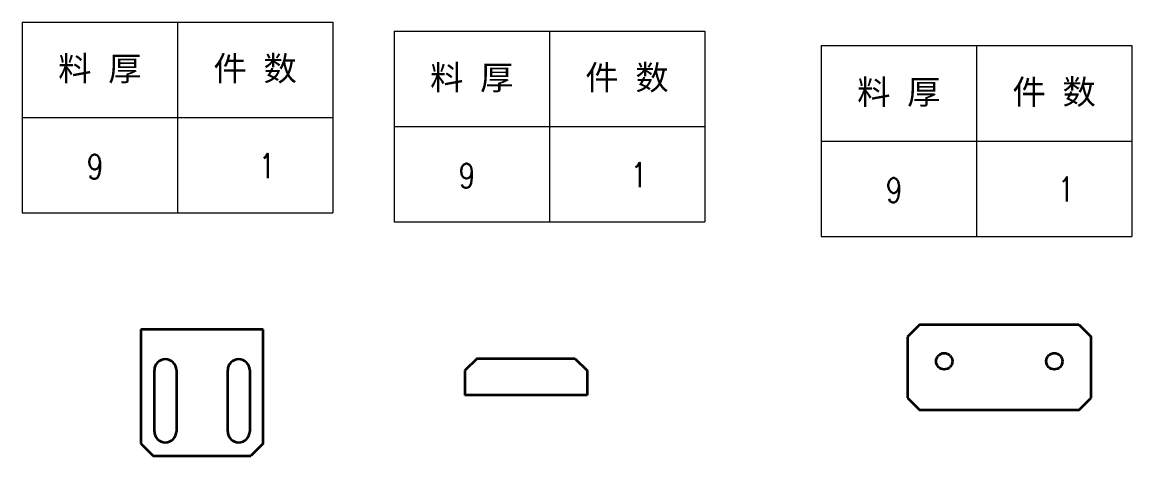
# Model space of a CAD drawing. Header units: millimetres. Extents: x 1333 to 106363, y -60675 to -5704.
# Drawn here: x 3469.7 to 3923.3, y -59337.6 to -59160.3 of the extents above; entities that cross this region are included whole.
import ezdxf
from ezdxf.enums import TextEntityAlignment as Align

# ---------------------------------------------------------------- set-up
doc = ezdxf.new("R2010")
doc.units = ezdxf.units.MM
doc.header["$LTSCALE"] = 0.5
doc.layers.add('标注线', color=3, linetype='Continuous', lineweight=18)
doc.layers.add('粗实线', color=7, linetype='Continuous', lineweight=35)
doc.styles.add('DIM', font='romans.shx', dxfattribs={"width": 0.8, "bigfont": 'bigfont.shx'})
doc.styles.get("Standard").update_dxf_attribs({"font": 'simplex.shx'})

# ---------------------------------------------------------------- blocks, each defined once
blk = doc.blocks.new('*T44')
at = {"color": 0, "linetype": 'ByBlock', "lineweight": -2, "transparency": 16777216}
for p, q in [((0, 0), (127, 0)), ((0, 0), (0, -78)), ((63.5, 0), (63.5, -78)), ((127, 0), (127, -78)), ((0, -39), (127, -39)), ((0, -78), (127, -78))]:
    blk.add_line(p, q, dxfattribs=at)
at = {"color": 0, "transparency": 16777216, "char_height": 10, "width": 60.5, "attachment_point": 5}
for s, insert in [('{\\fSimSun|b0|i0|c134|p2;料 厚}', (31.75, -19.5)), ('{\\fSimSun|b0|i0|c134|p2;件 数}', (95.25, -19.5))]:
    blk.add_mtext(s, dxfattribs=dict(at, insert=insert))
blk = doc.blocks.new('拆图参数')
blk.add_blockref('*T44', (-63.5, 78))
at = {"style": 'DIM', "width": 0.8}
blk.add_attdef('6', text='', height=10, dxfattribs=at).set_placement((-37.13, 18.91), align=Align.MIDDLE_LEFT)
blk.add_attdef('1', text='', height=10, dxfattribs=at).set_placement((36.65, 19.27), align=Align.MIDDLE_CENTER)

msp = doc.modelspace()

# ---------------------------------------------------------------- linework, layer by layer
at = {"layer": '粗实线', "ltscale": 0.425008}
for p, q in [((3568.182, -59285.923), (3518.182, -59285.923)), ((3518.182, -59285.923), (3518.182, -59332.633)), ((3568.182, -59332.633), (3568.182, -59285.923)), ((3523.682, -59327.633), (3523.682, -59302.633)), ((3532.682, -59302.633), (3532.682, -59327.633)), ((3553.682, -59327.633), (3553.682, -59302.633)), ((3562.682, -59302.633), (3562.682, -59327.633)), ((3518.182, -59332.633), (3523.182, -59337.633)), ((3568.182, -59332.633), (3563.182, -59337.633)), ((3523.182, -59337.633), (3563.182, -59337.633))]:
    msp.add_line(p, q, dxfattribs=at)
at = {"layer": '粗实线', "ltscale": 0.176777}
for p, q in [((3836.629, -59283.98), (3831.629, -59288.98)), ((3901.629, -59283.98), (3906.629, -59288.98)), ((3655.606, -59297.819), (3650.606, -59302.819)), ((3695.606, -59297.819), (3700.606, -59302.819)), ((3831.629, -59313.98), (3836.629, -59318.98)), ((3901.629, -59318.98), (3906.629, -59313.98))]:
    msp.add_line(p, q, dxfattribs=at)
at = {"layer": '粗实线'}
for p, q in [((3836.629, -59283.98), (3901.629, -59283.98)), ((3831.629, -59288.98), (3831.629, -59313.98)), ((3906.629, -59313.98), (3906.629, -59288.98)), ((3655.606, -59297.819), (3695.606, -59297.819)), ((3901.629, -59318.98), (3836.629, -59318.98))]:
    msp.add_line(p, q, dxfattribs=at)
at = {"layer": '粗实线', "ltscale": 0.25}
for p, q in [((3650.606, -59302.819), (3650.606, -59312.819)), ((3700.606, -59302.819), (3700.606, -59312.819))]:
    msp.add_line(p, q, dxfattribs=at)
at = {"layer": '粗实线', "ltscale": 0.125}
msp.add_line((3700.606, -59312.819), (3650.606, -59312.819), dxfattribs=at)
at = {"layer": '粗实线'}
for centre in [(3846.629, -59298.98), (3891.629, -59298.98)]:
    msp.add_circle(centre, 3.324, dxfattribs=at)
at = {"layer": '粗实线', "ltscale": 0.425008}
for centre, start, end in [((3528.182, -59302.633), 0, 180), ((3558.182, -59302.633), 0, 180), ((3528.182, -59327.633), 180, 0), ((3558.182, -59327.633), 180, 0)]:
    msp.add_arc(centre, 4.5, start, end, dxfattribs=at)

# ---------------------------------------------------------------- block references
at = {"layer": '标注线'}
for p in [(3533.158, -59238.347), (3685.188, -59242.035), (3859.805, -59247.94)]:
    msp.add_blockref('拆图参数', p, dxfattribs=at).add_auto_attribs({'1': '1', '6': '9'})

doc.saveas('drawing.dxf')
